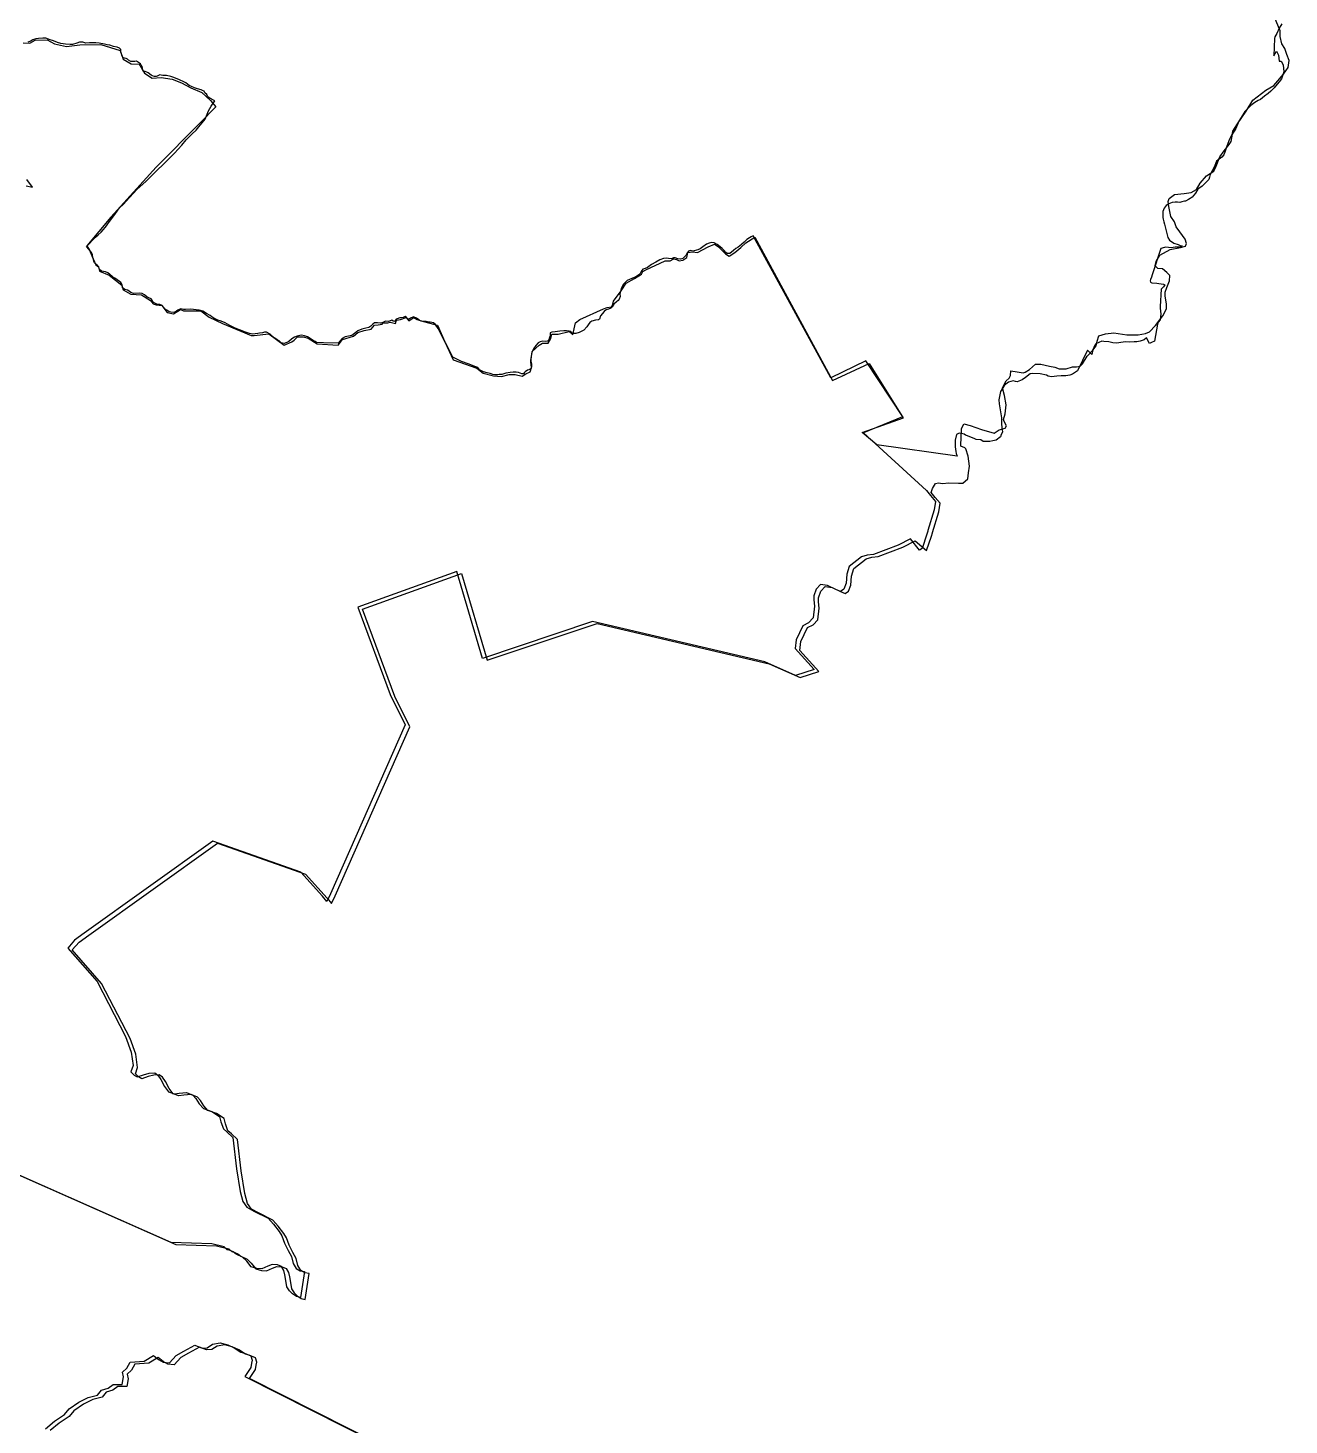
# Model space of a CAD drawing. Header units: inches. Extents: x 33.9 to 41.9, y -4.8 to 5.4.
# Drawn here: x 36.8991 to 37.1837, y -1.4714 to -1.1559 of the extents above; entities that cross this region are included whole.
import ezdxf

# ---------------------------------------------------------------- set-up
doc = ezdxf.new("R2010")
doc.units = ezdxf.units.IN
doc.header["$MEASUREMENT"] = 0
doc.layers.add('Counties', color=7, linetype='Continuous')

msp = doc.modelspace()

# ---------------------------------------------------------------- linework, layer by layer
at = {"layer": 'Counties'}
for points in [[(36.89144, -1.41247), (36.93242, -1.4306), (36.94161, -1.43089), (36.94442, -1.43154), (36.94508, -1.43221), (36.94577, -1.43241), (36.94644, -1.43267), (36.94707, -1.4332), (36.94851, -1.43392), (36.94947, -1.43483), (36.95051, -1.43608), (36.95173, -1.43648), (36.95288, -1.43652), (36.95424, -1.43594), (36.9552, -1.43554), (36.9564, -1.43565), (36.95734, -1.43601), (36.95785, -1.43692), (36.95805, -1.43786), (36.95836, -1.43962), (36.95854, -1.44062), (36.95911, -1.44151), (36.95983, -1.44215), (36.9607, -1.44279), (36.96163, -1.44301), (36.9625, -1.43717), (36.96158, -1.43697), (36.96063, -1.43645), (36.95999, -1.43537), (36.95956, -1.43378), (36.95884, -1.43241), (36.95798, -1.43075), (36.9574, -1.4291), (36.95683, -1.42809), (36.95554, -1.42643), (36.95432, -1.42513), (36.95109, -1.42347), (36.94951, -1.42261), (36.94858, -1.42131), (36.948, -1.41907), (36.94714, -1.41396), (36.94636, -1.4069), (36.94499, -1.4056), (36.9442, -1.40495), (36.94363, -1.40336), (36.94334, -1.40214), (36.94162, -1.40098), (36.93968, -1.40034), (36.93875, -1.39925), (36.93803, -1.3981), (36.93732, -1.39731), (36.93588, -1.39673), (36.93423, -1.39687), (36.93308, -1.39702), (36.93186, -1.39658), (36.93093, -1.39536), (36.93007, -1.39377), (36.92942, -1.39284), (36.9287, -1.39226), (36.92748, -1.39233), (36.92619, -1.39269), (36.92476, -1.39319), (36.92404, -1.39276), (36.92332, -1.39204), (36.92381, -1.39061), (36.9234, -1.38762), (36.92214, -1.38406), (36.91569, -1.37166), (36.90907, -1.36409), (36.91064, -1.36236), (36.91278, -1.36076), (36.94184, -1.33995), (36.96167, -1.34695), (36.96657, -1.35241), (36.96753, -1.35358), (36.96839, -1.35188), (36.98523, -1.31372), (36.98187, -1.30683), (36.97458, -1.28715), (36.99688, -1.27906), (37.00272, -1.29868), (37.02754, -1.29037), (37.06638, -1.29944), (37.07331, -1.30258), (37.07753, -1.30123), (37.07324, -1.29649), (37.07352, -1.29447), (37.07502, -1.29131), (37.07629, -1.29064), (37.0773, -1.28954), (37.07765, -1.28694), (37.07748, -1.28551), (37.07749, -1.28458), (37.078, -1.28307), (37.07901, -1.28198), (37.08053, -1.28223), (37.08247, -1.28316), (37.08348, -1.28358), (37.08424, -1.28307), (37.08475, -1.28173), (37.08492, -1.27971), (37.08543, -1.27794), (37.08822, -1.27576), (37.08949, -1.27542), (37.09092, -1.27525), (37.09648, -1.27314), (37.09928, -1.27172), (37.10189, -1.27391), (37.10299, -1.27063), (37.1032, -1.26993), (37.10323, -1.26982), (37.10461, -1.26517), (37.10495, -1.26323), (37.10378, -1.26189), (37.10294, -1.26079), (37.10319, -1.25987), (37.10387, -1.25878), (37.10454, -1.25861), (37.10547, -1.25878), (37.10691, -1.25861), (37.1091, -1.25869), (37.11003, -1.25869), (37.11121, -1.25769), (37.1113, -1.25634), (37.11155, -1.25483), (37.11122, -1.25256), (37.11072, -1.25096), (37.11047, -1.25071), (37.10961, -1.25031), (37.1097, -1.24811), (37.10978, -1.24641), (37.11029, -1.24531), (37.11172, -1.24565), (37.11425, -1.24658), (37.11712, -1.24742), (37.11822, -1.24666), (37.11957, -1.24624), (37.1199, -1.24573), (37.1194, -1.24479), (37.11923, -1.24429), (37.11957, -1.24301), (37.11982, -1.24098), (37.11948, -1.23886), (37.11898, -1.23716), (37.11982, -1.23555), (37.1205, -1.23496), (37.12083, -1.23436), (37.12092, -1.23335), (37.12235, -1.23351), (37.1237, -1.23377), (37.12412, -1.2336), (37.12513, -1.233), (37.12648, -1.23182), (37.12767, -1.23182), (37.12961, -1.23224), (37.13079, -1.23249), (37.1318, -1.23283), (37.1334, -1.23283), (37.13483, -1.23241), (37.13568, -1.23241), (37.13652, -1.23224), (37.13703, -1.23173), (37.13812, -1.23003), (37.13939, -1.22867), (37.14015, -1.22765), (37.1404, -1.22664), (37.14074, -1.22545), (37.14226, -1.22494), (37.14411, -1.22477), (37.14707, -1.22519), (37.1496, -1.22519), (37.15128, -1.22485), (37.15221, -1.22451), (37.15356, -1.22307), (37.15516, -1.22086), (37.15601, -1.21934), (37.15601, -1.21823), (37.15575, -1.21637), (37.15575, -1.21552), (37.15609, -1.2145), (37.15668, -1.21298), (37.15677, -1.21179), (37.15609, -1.21111), (37.15508, -1.21026), (37.15407, -1.21018), (37.15348, -1.20959), (37.15365, -1.20865), (37.15449, -1.20721), (37.15685, -1.20594), (37.15921, -1.20543), (37.16031, -1.20517), (37.16056, -1.20458), (37.16023, -1.20356), (37.15904, -1.20195), (37.1582, -1.20077), (37.15786, -1.19966), (37.15702, -1.19848), (37.15652, -1.19619), (37.15643, -1.19508), (37.1566, -1.19441), (37.15786, -1.19347), (37.15997, -1.1933), (37.16158, -1.19305), (37.16276, -1.19237), (37.1636, -1.19093), (37.16503, -1.18931), (37.16672, -1.18821), (37.16723, -1.18711), (37.16807, -1.18499), (37.169, -1.18363), (37.17018, -1.18219), (37.1706, -1.18151), (37.17086, -1.18032), (37.17102, -1.17922), (37.17204, -1.17752), (37.17398, -1.17472), (37.1755, -1.17218), (37.17651, -1.17142), (37.17845, -1.16997), (37.18022, -1.16887), (37.18241, -1.16633), (37.18351, -1.1648), (37.18368, -1.16327), (37.18317, -1.16192), (37.18275, -1.16056), (37.18208, -1.15946), (37.18165, -1.15785), (37.18165, -1.15657), (37.17586, -1.14253)], [(36.89144, -1.41247), (36.93242, -1.4306), (36.94161, -1.43089), (36.94442, -1.43154), (36.94508, -1.43221), (36.94577, -1.43241), (36.94644, -1.43267), (36.94707, -1.4332), (36.94851, -1.43392), (36.94947, -1.43483), (36.95051, -1.43608), (36.95173, -1.43648), (36.95288, -1.43652), (36.95424, -1.43594), (36.9552, -1.43554), (36.9564, -1.43565), (36.95734, -1.43601), (36.95785, -1.43692), (36.95805, -1.43786), (36.95836, -1.43962), (36.95854, -1.44062), (36.95911, -1.44151), (36.95983, -1.44215), (36.9607, -1.44279), (36.96163, -1.44301), (36.9625, -1.43717), (36.96158, -1.43697), (36.96063, -1.43645), (36.95999, -1.43537), (36.95956, -1.43378), (36.95884, -1.43241), (36.95798, -1.43075), (36.9574, -1.4291), (36.95683, -1.42809), (36.95554, -1.42643), (36.95432, -1.42513), (36.95109, -1.42347), (36.94951, -1.42261), (36.94858, -1.42131), (36.948, -1.41907), (36.94714, -1.41396), (36.94636, -1.4069), (36.94499, -1.4056), (36.9442, -1.40495), (36.94363, -1.40336), (36.94334, -1.40214), (36.94162, -1.40098), (36.93968, -1.40034), (36.93875, -1.39925), (36.93803, -1.3981), (36.93732, -1.39731), (36.93588, -1.39673), (36.93423, -1.39687), (36.93308, -1.39702), (36.93186, -1.39658), (36.93093, -1.39536), (36.93007, -1.39377), (36.92942, -1.39284), (36.9287, -1.39226), (36.92748, -1.39233), (36.92619, -1.39269), (36.92476, -1.39319), (36.92404, -1.39276), (36.92332, -1.39204), (36.92381, -1.39061), (36.9234, -1.38762), (36.92214, -1.38406), (36.91569, -1.37166), (36.90907, -1.36409), (36.91064, -1.36236), (36.91278, -1.36076), (36.94184, -1.33995), (36.96167, -1.34695), (36.96657, -1.35241), (36.96753, -1.35358), (36.96839, -1.35188), (36.98523, -1.31372), (36.98187, -1.30683), (36.97458, -1.28715), (36.99688, -1.27906), (37.00272, -1.29868), (37.02754, -1.29037), (37.06638, -1.29944), (37.07331, -1.30258), (37.07753, -1.30123), (37.07324, -1.29649), (37.07352, -1.29447), (37.07502, -1.29131), (37.07629, -1.29064), (37.0773, -1.28954), (37.07765, -1.28694), (37.07748, -1.28551), (37.07749, -1.28458), (37.078, -1.28307), (37.07901, -1.28198), (37.08053, -1.28223), (37.08247, -1.28316), (37.08348, -1.28358), (37.08424, -1.28307), (37.08475, -1.28173), (37.08492, -1.27971), (37.08543, -1.27794), (37.08822, -1.27576), (37.08949, -1.27542), (37.09092, -1.27525), (37.09648, -1.27314), (37.09928, -1.27172), (37.10189, -1.27391), (37.10299, -1.27063), (37.1032, -1.26993), (37.10323, -1.26982), (37.10461, -1.26517), (37.10495, -1.26323), (37.10378, -1.26189), (37.10294, -1.26079), (37.10319, -1.25987), (37.10387, -1.25878), (37.10454, -1.25861), (37.10547, -1.25878), (37.10691, -1.25861), (37.1091, -1.25869), (37.11003, -1.25869), (37.11121, -1.25769), (37.1113, -1.25634), (37.11155, -1.25483), (37.11122, -1.25256), (37.11072, -1.25096), (37.11047, -1.25071), (37.10961, -1.25031), (37.1097, -1.24811), (37.10978, -1.24641), (37.11029, -1.24531), (37.11172, -1.24565), (37.11425, -1.24658), (37.11712, -1.24742), (37.11822, -1.24666), (37.11957, -1.24624), (37.1199, -1.24573), (37.1194, -1.24479), (37.11923, -1.24429), (37.11957, -1.24301), (37.11982, -1.24098), (37.11948, -1.23886), (37.11898, -1.23716), (37.11982, -1.23555), (37.1205, -1.23496), (37.12083, -1.23436), (37.12092, -1.23335), (37.12235, -1.23351), (37.1237, -1.23377), (37.12412, -1.2336), (37.12513, -1.233), (37.12648, -1.23182), (37.12767, -1.23182), (37.12961, -1.23224), (37.13079, -1.23249), (37.1318, -1.23283), (37.1334, -1.23283), (37.13483, -1.23241), (37.13568, -1.23241), (37.13652, -1.23224), (37.13703, -1.23173), (37.13812, -1.23003), (37.13939, -1.22867), (37.14015, -1.22765), (37.1404, -1.22664), (37.14074, -1.22545), (37.14226, -1.22494), (37.14411, -1.22477), (37.14707, -1.22519), (37.1496, -1.22519), (37.15128, -1.22485), (37.15221, -1.22451), (37.15356, -1.22307), (37.15516, -1.22086), (37.15601, -1.21934), (37.15601, -1.21823), (37.15575, -1.21637), (37.15575, -1.21552), (37.15609, -1.2145), (37.15668, -1.21298), (37.15677, -1.21179), (37.15609, -1.21111), (37.15508, -1.21026), (37.15407, -1.21018), (37.15348, -1.20959), (37.15365, -1.20865), (37.15449, -1.20721), (37.15685, -1.20594), (37.15921, -1.20543), (37.16031, -1.20517), (37.16056, -1.20458), (37.16023, -1.20356), (37.15904, -1.20195), (37.1582, -1.20077), (37.15786, -1.19966), (37.15702, -1.19848), (37.15652, -1.19619), (37.15643, -1.19508), (37.1566, -1.19441), (37.15786, -1.19347), (37.15997, -1.1933), (37.16158, -1.19305), (37.16276, -1.19237), (37.1636, -1.19093), (37.16503, -1.18931), (37.16672, -1.18821), (37.16723, -1.18711), (37.16807, -1.18499), (37.169, -1.18363), (37.17018, -1.18219), (37.1706, -1.18151), (37.17086, -1.18032), (37.17102, -1.17922), (37.17204, -1.17752), (37.17398, -1.17472), (37.1755, -1.17218), (37.17651, -1.17142), (37.17845, -1.16997), (37.18022, -1.16887), (37.18241, -1.16633), (37.18351, -1.1648), (37.18368, -1.16327), (37.18317, -1.16192), (37.18275, -1.16056), (37.18208, -1.15946), (37.18165, -1.15785), (37.18165, -1.15657), (37.17586, -1.14253)], [(37.18207, -1.15498), (37.18144, -1.15596), (37.1809, -1.15716), (37.18046, -1.1579), (37.18038, -1.15824), (37.18026, -1.16218), (37.18086, -1.1611), (37.18127, -1.16201), (37.18147, -1.16337), (37.18193, -1.16338), (37.18234, -1.16422), (37.18249, -1.16579), (37.18198, -1.16738), (37.18146, -1.16804), (37.18103, -1.16856), (37.18029, -1.16943), (37.17958, -1.17013), (37.179, -1.17069), (37.17816, -1.17129), (37.17727, -1.17208), (37.17671, -1.17224), (37.17595, -1.17273), (37.17508, -1.17341), (37.17413, -1.17433), (37.17373, -1.17477), (37.17289, -1.17613), (37.17238, -1.17692), (37.17205, -1.17766), (37.17167, -1.17863), (37.17142, -1.17896), (37.17087, -1.17987), (37.17042, -1.18067), (37.17011, -1.18137), (37.16961, -1.18259), (37.16941, -1.1833), (37.16927, -1.18374), (37.16898, -1.18454), (37.16851, -1.18505), (37.16824, -1.18531), (37.1677, -1.18565), (37.16729, -1.186), (37.16679, -1.18734), (37.16586, -1.18896), (37.16576, -1.1896), (37.1656, -1.19011), (37.16471, -1.19094), (37.16404, -1.1916), (37.16306, -1.19232), (37.16253, -1.19317), (37.16181, -1.19409), (37.16136, -1.1944), (37.16097, -1.19465), (37.16031, -1.19503), (37.16005, -1.19502), (37.15948, -1.19515), (37.159, -1.19527), (37.15847, -1.19523), (37.15798, -1.19522), (37.1573, -1.19532), (37.15657, -1.19561), (37.15594, -1.19599), (37.15548, -1.19659), (37.1552, -1.19736), (37.15522, -1.19873), (37.15524, -1.19906), (37.15544, -1.19968), (37.15557, -1.20017), (37.15634, -1.2032), (37.1567, -1.20378), (37.15771, -1.20451), (37.15863, -1.20478), (37.1591, -1.20498), (37.15958, -1.20509), (37.15899, -1.20537), (37.15848, -1.20537), (37.158, -1.20537), (37.15705, -1.20555), (37.15586, -1.20542), (37.15557, -1.2055), (37.15472, -1.20573), (37.15278, -1.21164), (37.1526, -1.21214), (37.15242, -1.21266), (37.15236, -1.21299), (37.1524, -1.21332), (37.15273, -1.21343), (37.15385, -1.21352), (37.1543, -1.2136), (37.15537, -1.21374), (37.15563, -1.21389), (37.15537, -1.21432), (37.15483, -1.21488), (37.15456, -1.2188), (37.15456, -1.21911), (37.15464, -1.2199), (37.15476, -1.22047), (37.15457, -1.22183), (37.15413, -1.22233), (37.15401, -1.22276), (37.15329, -1.22665), (37.1526, -1.22694), (37.15221, -1.22717), (37.15152, -1.22589), (37.151, -1.22633), (37.15072, -1.22637), (37.15007, -1.22661), (37.14931, -1.22677), (37.1487, -1.2268), (37.14772, -1.22682), (37.14681, -1.22677), (37.14627, -1.22681), (37.14477, -1.22705), (37.14391, -1.22699), (37.14304, -1.22678), (37.14186, -1.22667), (37.14143, -1.22661), (37.14007, -1.22721), (37.13975, -1.22764), (37.13937, -1.22855), (37.1392, -1.22963), (37.13818, -1.22866), (37.13593, -1.2333), (37.13482, -1.2341), (37.13419, -1.23426), (37.1333, -1.23443), (37.13228, -1.23442), (37.13128, -1.23449), (37.13008, -1.23465), (37.1293, -1.23453), (37.12891, -1.23431), (37.12749, -1.23402), (37.12582, -1.23394), (37.12528, -1.23397), (37.1242, -1.23481), (37.12347, -1.23536), (37.12232, -1.23578), (37.12196, -1.23575), (37.12138, -1.23555), (37.12038, -1.23591), (37.11942, -1.23657), (37.11856, -1.23795), (37.11817, -1.2399), (37.11822, -1.24075), (37.1185, -1.24212), (37.11879, -1.24396), (37.1188, -1.24541), (37.11891, -1.24656), (37.11898, -1.2472), (37.11874, -1.2477), (37.11854, -1.2482), (37.11756, -1.24894), (37.11684, -1.24914), (37.11617, -1.24927), (37.11554, -1.24924), (37.11462, -1.24926), (37.11411, -1.24893), (37.11306, -1.2488), (37.11262, -1.24859), (37.11198, -1.24836), (37.11113, -1.24803), (37.11065, -1.24786), (37.11033, -1.24761), (37.10981, -1.24747), (37.10924, -1.24738), (37.10863, -1.24769), (37.10836, -1.24897), (37.10833, -1.24966), (37.10829, -1.25044), (37.10846, -1.25154), (37.10855, -1.25202), (37.10879, -1.25259), (37.09061, -1.25), (37.08732, -1.24724), (37.09665, -1.24395), (37.08815, -1.23107), (37.08024, -1.2349), (37.06276, -1.2028), (37.06226, -1.20303), (37.06188, -1.20326), (37.06134, -1.20368), (37.06071, -1.20425), (37.06012, -1.20477), (37.05932, -1.20536), (37.05885, -1.20569), (37.05833, -1.20612), (37.05747, -1.20681), (37.05686, -1.20679), (37.05655, -1.20656), (37.05616, -1.20615), (37.05577, -1.20572), (37.05529, -1.2053), (37.05458, -1.20477), (37.05395, -1.20443), (37.05339, -1.20436), (37.05281, -1.20447), (37.05222, -1.20474), (37.0514, -1.20531), (37.05078, -1.20578), (37.05026, -1.206), (37.04908, -1.20626), (37.0486, -1.20614), (37.04813, -1.20633), (37.04789, -1.20661), (37.04751, -1.20729), (37.04712, -1.20776), (37.04683, -1.20795), (37.04636, -1.20808), (37.04571, -1.20803), (37.04515, -1.20778), (37.04477, -1.20777), (37.04429, -1.20804), (37.04366, -1.20795), (37.04316, -1.20788), (37.04246, -1.20797), (37.0417, -1.20822), (37.04074, -1.20876), (37.0398, -1.20927), (37.03889, -1.21001), (37.03839, -1.21022), (37.03783, -1.21039), (37.03748, -1.21091), (37.03717, -1.21149), (37.03626, -1.2121), (37.03534, -1.21248), (37.0343, -1.21292), (37.03345, -1.21374), (37.03304, -1.21456), (37.03267, -1.21594), (37.03271, -1.21656), (37.03252, -1.21717), (37.03229, -1.2174), (37.03187, -1.21773), (37.0313, -1.21829), (37.03089, -1.21886), (37.03064, -1.21919), (37.0301, -1.2194), (37.02958, -1.21956), (37.0291, -1.21991), (37.02824, -1.2209), (37.02807, -1.22164), (37.0278, -1.22177), (37.02716, -1.22189), (37.02634, -1.22213), (37.02589, -1.2224), (37.02549, -1.22293), (37.02518, -1.22341), (37.02451, -1.22412), (37.02346, -1.22467), (37.02269, -1.2249), (37.02213, -1.22488), (37.02184, -1.22474), (37.02161, -1.22446), (37.02118, -1.22439), (37.02063, -1.22429), (37.01999, -1.22428), (37.01912, -1.22438), (37.01804, -1.22453), (37.0173, -1.22461), (37.01688, -1.22475), (37.01691, -1.22513), (37.0169, -1.22543), (37.0168, -1.22579), (37.0166, -1.2263), (37.01628, -1.22663), (37.01587, -1.22667), (37.01525, -1.22663), (37.01469, -1.22676), (37.01421, -1.22702), (37.01366, -1.22757), (37.01312, -1.22834), (37.01277, -1.2292), (37.01263, -1.22998), (37.0125, -1.23094), (37.01269, -1.23175), (37.01269, -1.23232), (37.01262, -1.23277), (37.01229, -1.23299), (37.01183, -1.23319), (37.01125, -1.23354), (37.01108, -1.23379), (37.01087, -1.23399), (37.01049, -1.23398), (37.01014, -1.23383), (37.00978, -1.23373), (37.00924, -1.23361), (37.00858, -1.23358), (37.00786, -1.23366), (37.00689, -1.23388), (37.00599, -1.23415), (37.00541, -1.23413), (37.00502, -1.2342), (37.00438, -1.23421), (37.00399, -1.23416), (37.00339, -1.23393), (37.00266, -1.23374), (37.00184, -1.23353), (37.00096, -1.23308), (37.00056, -1.23259), (36.99994, -1.23231), (36.99866, -1.23181), (36.99694, -1.23119), (36.99494, -1.23024), (36.99162, -1.22377), (36.99096, -1.22276), (36.99055, -1.22251), (36.98985, -1.22236), (36.98956, -1.22231), (36.98891, -1.22221), (36.98828, -1.22218), (36.98782, -1.2221), (36.98725, -1.22183), (36.98675, -1.22146), (36.98607, -1.22112), (36.98542, -1.22142), (36.98508, -1.22167), (36.98476, -1.22154), (36.98449, -1.22125), (36.98417, -1.22106), (36.98373, -1.22126), (36.98337, -1.22137), (36.98296, -1.22138), (36.98242, -1.22154), (36.98212, -1.22178), (36.98178, -1.22216), (36.98151, -1.2221), (36.9812, -1.22186), (36.98078, -1.22206), (36.9804, -1.22219), (36.97975, -1.22213), (36.97915, -1.22239), (36.97863, -1.22254), (36.97794, -1.22245), (36.97729, -1.22247), (36.97688, -1.22278), (36.97647, -1.22325), (36.97601, -1.22354), (36.97534, -1.22371), (36.97438, -1.2239), (36.97354, -1.22426), (36.97274, -1.2249), (36.97216, -1.22532), (36.97137, -1.22549), (36.97062, -1.22566), (36.97, -1.22602), (36.96948, -1.22659), (36.9691, -1.22706), (36.96573, -1.22697), (36.96418, -1.22689), (36.9639, -1.2267), (36.96317, -1.22634), (36.96272, -1.22603), (36.96212, -1.22567), (36.96147, -1.22541), (36.96083, -1.2253), (36.96039, -1.22536), (36.95982, -1.22547), (36.95923, -1.22569), (36.95881, -1.22595), (36.9585, -1.22617), (36.95797, -1.22667), (36.95751, -1.2269), (36.95686, -1.22717), (36.95624, -1.227), (36.95575, -1.22657), (36.95525, -1.22623), (36.95463, -1.22589), (36.9537, -1.22505), (36.95291, -1.22458), (36.95244, -1.22461), (36.95198, -1.22471), (36.95135, -1.2248), (36.95094, -1.22487), (36.9503, -1.22497), (36.94982, -1.225), (36.94906, -1.22491), (36.94814, -1.22457), (36.94677, -1.22409), (36.94569, -1.2236), (36.94461, -1.22311), (36.94356, -1.22251), (36.94263, -1.22207), (36.94193, -1.22191), (36.94102, -1.2214), (36.94056, -1.22116), (36.94019, -1.22083), (36.93937, -1.22038), (36.93851, -1.21982), (36.9377, -1.21964), (36.93704, -1.21954), (36.93582, -1.21942), (36.93463, -1.21945), (36.93414, -1.2195), (36.93356, -1.21931), (36.93318, -1.21944), (36.93285, -1.2196), (36.93259, -1.21987), (36.93195, -1.22011), (36.93128, -1.22008), (36.9309, -1.21996), (36.93052, -1.21972), (36.93002, -1.21936), (36.92967, -1.21892), (36.92933, -1.21859), (36.92883, -1.21834), (36.92829, -1.21833), (36.92781, -1.21814), (36.92735, -1.21779), (36.92705, -1.21731), (36.92683, -1.21709), (36.92633, -1.2168), (36.92588, -1.2166), (36.92536, -1.21617), (36.92485, -1.21586), (36.92423, -1.21577), (36.92287, -1.21588), (36.92229, -1.21562), (36.9219, -1.21535), (36.9215, -1.21508), (36.9209, -1.21494), (36.92039, -1.21454), (36.9203, -1.21392), (36.92019, -1.21361), (36.92003, -1.21335), (36.91969, -1.21312), (36.91865, -1.21236), (36.91816, -1.21207), (36.91757, -1.21154), (36.91708, -1.21116), (36.91657, -1.21097), (36.91568, -1.21079), (36.91523, -1.21041), (36.91502, -1.20986), (36.9147, -1.20947), (36.91427, -1.20914), (36.91404, -1.20891), (36.91396, -1.20854), (36.91383, -1.20815), (36.91373, -1.20772), (36.91361, -1.20714), (36.91337, -1.20662), (36.91281, -1.20581), (36.9123, -1.20526), (36.91248, -1.20503), (36.91279, -1.2047), (36.91309, -1.20443), (36.91338, -1.20406), (36.91383, -1.20362), (36.91431, -1.20316), (36.91493, -1.2026), (36.91561, -1.20197), (36.91603, -1.20147), (36.91653, -1.20089), (36.91691, -1.20035), (36.91746, -1.19963), (36.918, -1.19893), (36.91869, -1.19798), (36.91973, -1.19651), (36.92064, -1.19565), (36.92194, -1.19414), (36.92372, -1.1923), (36.92569, -1.19058), (36.93213, -1.18418), (36.93377, -1.18233), (36.93473, -1.18116), (36.93614, -1.17977), (36.93703, -1.17894), (36.9376, -1.17824), (36.9384, -1.1773), (36.93907, -1.17647), (36.93939, -1.17575), (36.93983, -1.17461), (36.94041, -1.17358), (36.94126, -1.17237), (36.94051, -1.17198), (36.94025, -1.17184), (36.93998, -1.17169), (36.93968, -1.17144), (36.93945, -1.17095), (36.939, -1.17055), (36.93885, -1.17018), (36.93842, -1.17), (36.93814, -1.1699), (36.93733, -1.16963), (36.93666, -1.16944), (36.93594, -1.16914), (36.93546, -1.16888), (36.93504, -1.16859), (36.93471, -1.1683), (36.93421, -1.16807), (36.93325, -1.16759), (36.93198, -1.1671), (36.93129, -1.16682), (36.93035, -1.16662), (36.92947, -1.1666), (36.92915, -1.16658), (36.92883, -1.16648), (36.92825, -1.16677), (36.92799, -1.16687), (36.9276, -1.16689), (36.92711, -1.16671), (36.92686, -1.16654), (36.92615, -1.16605), (36.92586, -1.1659), (36.92552, -1.16571), (36.92515, -1.16567), (36.92502, -1.16545), (36.92493, -1.16501), (36.9248, -1.1646), (36.92462, -1.16429), (36.92443, -1.16403), (36.92352, -1.16341), (36.92316, -1.16344), (36.92274, -1.16348), (36.92225, -1.1635), (36.92175, -1.16318), (36.92149, -1.16296), (36.92122, -1.16281), (36.92087, -1.16268), (36.92048, -1.16257), (36.92026, -1.16205), (36.92016, -1.16172), (36.92005, -1.1614), (36.92001, -1.16079), (36.91975, -1.16048), (36.91916, -1.16025), (36.91833, -1.1601), (36.91753, -1.15981), (36.91697, -1.15971), (36.91636, -1.15953), (36.91513, -1.15931), (36.91439, -1.15927), (36.91367, -1.15923), (36.91294, -1.15929), (36.91213, -1.1593), (36.91145, -1.15912), (36.9107, -1.15912), (36.91005, -1.15934), (36.90914, -1.1596), (36.90857, -1.15964), (36.9075, -1.15956), (36.90646, -1.15942), (36.90575, -1.15918), (36.9048, -1.15883), (36.90404, -1.15857), (36.9031, -1.15819), (36.90242, -1.15821), (36.90142, -1.15825), (36.90083, -1.15834), (36.90016, -1.15854), (36.89978, -1.15879), (36.89951, -1.15895), (36.89901, -1.1591)], [(37.18207, -1.15498), (37.18144, -1.15596), (37.1809, -1.15716), (37.18046, -1.1579), (37.18038, -1.15824), (37.18026, -1.16218), (37.18086, -1.1611), (37.18127, -1.16201), (37.18147, -1.16337), (37.18193, -1.16338), (37.18234, -1.16422), (37.18249, -1.16579), (37.18198, -1.16738), (37.18146, -1.16804), (37.18103, -1.16856), (37.18029, -1.16943), (37.17958, -1.17013), (37.179, -1.17069), (37.17816, -1.17129), (37.17727, -1.17208), (37.17671, -1.17224), (37.17595, -1.17273), (37.17508, -1.17341), (37.17413, -1.17433), (37.17373, -1.17477), (37.17289, -1.17613), (37.17238, -1.17692), (37.17205, -1.17766), (37.17167, -1.17863), (37.17142, -1.17896), (37.17087, -1.17987), (37.17042, -1.18067), (37.17011, -1.18137), (37.16961, -1.18259), (37.16941, -1.1833), (37.16927, -1.18374), (37.16898, -1.18454), (37.16851, -1.18505), (37.16824, -1.18531), (37.1677, -1.18565), (37.16729, -1.186), (37.16679, -1.18734), (37.16586, -1.18896), (37.16576, -1.1896), (37.1656, -1.19011), (37.16471, -1.19094), (37.16404, -1.1916), (37.16306, -1.19232), (37.16253, -1.19317), (37.16181, -1.19409), (37.16136, -1.1944), (37.16097, -1.19465), (37.16031, -1.19503), (37.16005, -1.19502), (37.15948, -1.19515), (37.159, -1.19527), (37.15847, -1.19523), (37.15798, -1.19522), (37.1573, -1.19532), (37.15657, -1.19561), (37.15594, -1.19599), (37.15548, -1.19659), (37.1552, -1.19736), (37.15522, -1.19873), (37.15524, -1.19906), (37.15544, -1.19968), (37.15557, -1.20017), (37.15634, -1.2032), (37.1567, -1.20378), (37.15771, -1.20451), (37.15863, -1.20478), (37.1591, -1.20498), (37.15958, -1.20509), (37.15899, -1.20537), (37.15848, -1.20537), (37.158, -1.20537), (37.15705, -1.20555), (37.15586, -1.20542), (37.15557, -1.2055), (37.15472, -1.20573), (37.15278, -1.21164), (37.1526, -1.21214), (37.15242, -1.21266), (37.15236, -1.21299), (37.1524, -1.21332), (37.15273, -1.21343), (37.15385, -1.21352), (37.1543, -1.2136), (37.15537, -1.21374), (37.15563, -1.21389), (37.15537, -1.21432), (37.15483, -1.21488), (37.15456, -1.2188), (37.15456, -1.21911), (37.15464, -1.2199), (37.15476, -1.22047), (37.15457, -1.22183), (37.15413, -1.22233), (37.15401, -1.22276), (37.15329, -1.22665), (37.1526, -1.22694), (37.15221, -1.22717), (37.15152, -1.22589), (37.151, -1.22633), (37.15072, -1.22637), (37.15007, -1.22661), (37.14931, -1.22677), (37.1487, -1.2268), (37.14772, -1.22682), (37.14681, -1.22677), (37.14627, -1.22681), (37.14477, -1.22705), (37.14391, -1.22699), (37.14304, -1.22678), (37.14186, -1.22667), (37.14143, -1.22661), (37.14007, -1.22721), (37.13975, -1.22764), (37.13937, -1.22855), (37.1392, -1.22963), (37.13818, -1.22866), (37.13593, -1.2333), (37.13482, -1.2341), (37.13419, -1.23426), (37.1333, -1.23443), (37.13228, -1.23442), (37.13128, -1.23449), (37.13008, -1.23465), (37.1293, -1.23453), (37.12891, -1.23431), (37.12749, -1.23402), (37.12582, -1.23394), (37.12528, -1.23397), (37.1242, -1.23481), (37.12347, -1.23536), (37.12232, -1.23578), (37.12196, -1.23575), (37.12138, -1.23555), (37.12038, -1.23591), (37.11942, -1.23657), (37.11856, -1.23795), (37.11817, -1.2399), (37.11822, -1.24075), (37.1185, -1.24212), (37.11879, -1.24396), (37.1188, -1.24541), (37.11891, -1.24656), (37.11898, -1.2472), (37.11874, -1.2477), (37.11854, -1.2482), (37.11756, -1.24894), (37.11684, -1.24914), (37.11617, -1.24927), (37.11554, -1.24924), (37.11462, -1.24926), (37.11411, -1.24893), (37.11306, -1.2488), (37.11262, -1.24859), (37.11198, -1.24836), (37.11113, -1.24803), (37.11065, -1.24786), (37.11033, -1.24761), (37.10981, -1.24747), (37.10924, -1.24738), (37.10863, -1.24769), (37.10836, -1.24897), (37.10833, -1.24966), (37.10829, -1.25044), (37.10846, -1.25154), (37.10855, -1.25202), (37.10879, -1.25259), (37.09061, -1.25), (37.08732, -1.24724), (37.09665, -1.24395), (37.08815, -1.23107), (37.08024, -1.2349), (37.06276, -1.2028), (37.06226, -1.20303), (37.06188, -1.20326), (37.06134, -1.20368), (37.06071, -1.20425), (37.06012, -1.20477), (37.05932, -1.20536), (37.05885, -1.20569), (37.05833, -1.20612), (37.05747, -1.20681), (37.05686, -1.20679), (37.05655, -1.20656), (37.05616, -1.20615), (37.05577, -1.20572), (37.05529, -1.2053), (37.05458, -1.20477), (37.05395, -1.20443), (37.05339, -1.20436), (37.05281, -1.20447), (37.05222, -1.20474), (37.0514, -1.20531), (37.05078, -1.20578), (37.05026, -1.206), (37.04908, -1.20626), (37.0486, -1.20614), (37.04813, -1.20633), (37.04789, -1.20661), (37.04751, -1.20729), (37.04712, -1.20776), (37.04683, -1.20795), (37.04636, -1.20808), (37.04571, -1.20803), (37.04515, -1.20778), (37.04477, -1.20777), (37.04429, -1.20804), (37.04366, -1.20795), (37.04316, -1.20788), (37.04246, -1.20797), (37.0417, -1.20822), (37.04074, -1.20876), (37.0398, -1.20927), (37.03889, -1.21001), (37.03839, -1.21022), (37.03783, -1.21039), (37.03748, -1.21091), (37.03717, -1.21149), (37.03626, -1.2121), (37.03534, -1.21248), (37.0343, -1.21292), (37.03345, -1.21374), (37.03304, -1.21456), (37.03267, -1.21594), (37.03271, -1.21656), (37.03252, -1.21717), (37.03229, -1.2174), (37.03187, -1.21773), (37.0313, -1.21829), (37.03089, -1.21886), (37.03064, -1.21919), (37.0301, -1.2194), (37.02958, -1.21956), (37.0291, -1.21991), (37.02824, -1.2209), (37.02807, -1.22164), (37.0278, -1.22177), (37.02716, -1.22189), (37.02634, -1.22213), (37.02589, -1.2224), (37.02549, -1.22293), (37.02518, -1.22341), (37.02451, -1.22412), (37.02346, -1.22467), (37.02269, -1.2249), (37.02213, -1.22488), (37.02184, -1.22474), (37.02161, -1.22446), (37.02118, -1.22439), (37.02063, -1.22429), (37.01999, -1.22428), (37.01912, -1.22438), (37.01804, -1.22453), (37.0173, -1.22461), (37.01688, -1.22475), (37.01691, -1.22513), (37.0169, -1.22543), (37.0168, -1.22579), (37.0166, -1.2263), (37.01628, -1.22663), (37.01587, -1.22667), (37.01525, -1.22663), (37.01469, -1.22676), (37.01421, -1.22702), (37.01366, -1.22757), (37.01312, -1.22834), (37.01277, -1.2292), (37.01263, -1.22998), (37.0125, -1.23094), (37.01269, -1.23175), (37.01269, -1.23232), (37.01262, -1.23277), (37.01229, -1.23299), (37.01183, -1.23319), (37.01125, -1.23354), (37.01108, -1.23379), (37.01087, -1.23399), (37.01049, -1.23398), (37.01014, -1.23383), (37.00978, -1.23373), (37.00924, -1.23361), (37.00858, -1.23358), (37.00786, -1.23366), (37.00689, -1.23388), (37.00599, -1.23415), (37.00541, -1.23413), (37.00502, -1.2342), (37.00438, -1.23421), (37.00399, -1.23416), (37.00339, -1.23393), (37.00266, -1.23374), (37.00184, -1.23353), (37.00096, -1.23308), (37.00056, -1.23259), (36.99994, -1.23231), (36.99866, -1.23181), (36.99694, -1.23119), (36.99494, -1.23024), (36.99162, -1.22377), (36.99096, -1.22276), (36.99055, -1.22251), (36.98985, -1.22236), (36.98956, -1.22231), (36.98891, -1.22221), (36.98828, -1.22218), (36.98782, -1.2221), (36.98725, -1.22183), (36.98675, -1.22146), (36.98607, -1.22112), (36.98542, -1.22142), (36.98508, -1.22167), (36.98476, -1.22154), (36.98449, -1.22125), (36.98417, -1.22106), (36.98373, -1.22126), (36.98337, -1.22137), (36.98296, -1.22138), (36.98242, -1.22154), (36.98212, -1.22178), (36.98178, -1.22216), (36.98151, -1.2221), (36.9812, -1.22186), (36.98078, -1.22206), (36.9804, -1.22219), (36.97975, -1.22213), (36.97915, -1.22239), (36.97863, -1.22254), (36.97794, -1.22245), (36.97729, -1.22247), (36.97688, -1.22278), (36.97647, -1.22325), (36.97601, -1.22354), (36.97534, -1.22371), (36.97438, -1.2239), (36.97354, -1.22426), (36.97274, -1.2249), (36.97216, -1.22532), (36.97137, -1.22549), (36.97062, -1.22566), (36.97, -1.22602), (36.96948, -1.22659), (36.9691, -1.22706), (36.96573, -1.22697), (36.96418, -1.22689), (36.9639, -1.2267), (36.96317, -1.22634), (36.96272, -1.22603), (36.96212, -1.22567), (36.96147, -1.22541), (36.96083, -1.2253), (36.96039, -1.22536), (36.95982, -1.22547), (36.95923, -1.22569), (36.95881, -1.22595), (36.9585, -1.22617), (36.95797, -1.22667), (36.95751, -1.2269), (36.95686, -1.22717), (36.95624, -1.227), (36.95575, -1.22657), (36.95525, -1.22623), (36.95463, -1.22589), (36.9537, -1.22505), (36.95291, -1.22458), (36.95244, -1.22461), (36.95198, -1.22471), (36.95135, -1.2248), (36.95094, -1.22487), (36.9503, -1.22497), (36.94982, -1.225), (36.94906, -1.22491), (36.94814, -1.22457), (36.94677, -1.22409), (36.94569, -1.2236), (36.94461, -1.22311), (36.94356, -1.22251), (36.94263, -1.22207), (36.94193, -1.22191), (36.94102, -1.2214), (36.94056, -1.22116), (36.94019, -1.22083), (36.93937, -1.22038), (36.93851, -1.21982), (36.9377, -1.21964), (36.93704, -1.21954), (36.93582, -1.21942), (36.93463, -1.21945), (36.93414, -1.2195), (36.93356, -1.21931), (36.93318, -1.21944), (36.93285, -1.2196), (36.93259, -1.21987), (36.93195, -1.22011), (36.93128, -1.22008), (36.9309, -1.21996), (36.93052, -1.21972), (36.93002, -1.21936), (36.92967, -1.21892), (36.92933, -1.21859), (36.92883, -1.21834), (36.92829, -1.21833), (36.92781, -1.21814), (36.92735, -1.21779), (36.92705, -1.21731), (36.92683, -1.21709), (36.92633, -1.2168), (36.92588, -1.2166), (36.92536, -1.21617), (36.92485, -1.21586), (36.92423, -1.21577), (36.92287, -1.21588), (36.92229, -1.21562), (36.9219, -1.21535), (36.9215, -1.21508), (36.9209, -1.21494), (36.92039, -1.21454), (36.9203, -1.21392), (36.92019, -1.21361), (36.92003, -1.21335), (36.91969, -1.21312), (36.91865, -1.21236), (36.91816, -1.21207), (36.91757, -1.21154), (36.91708, -1.21116), (36.91657, -1.21097), (36.91568, -1.21079), (36.91523, -1.21041), (36.91502, -1.20986), (36.9147, -1.20947), (36.91427, -1.20914), (36.91404, -1.20891), (36.91396, -1.20854), (36.91383, -1.20815), (36.91373, -1.20772), (36.91361, -1.20714), (36.91337, -1.20662), (36.91281, -1.20581), (36.9123, -1.20526), (36.91248, -1.20503), (36.91279, -1.2047), (36.91309, -1.20443), (36.91338, -1.20406), (36.91383, -1.20362), (36.91431, -1.20316), (36.91493, -1.2026), (36.91561, -1.20197), (36.91603, -1.20147), (36.91653, -1.20089), (36.91691, -1.20035), (36.91746, -1.19963), (36.918, -1.19893), (36.91869, -1.19798), (36.91973, -1.19651), (36.92064, -1.19565), (36.92194, -1.19414), (36.92372, -1.1923), (36.92569, -1.19058), (36.93213, -1.18418), (36.93377, -1.18233), (36.93473, -1.18116), (36.93614, -1.17977), (36.93703, -1.17894), (36.9376, -1.17824), (36.9384, -1.1773), (36.93907, -1.17647), (36.93939, -1.17575), (36.93983, -1.17461), (36.94041, -1.17358), (36.94126, -1.17237), (36.94051, -1.17198), (36.94025, -1.17184), (36.93998, -1.17169), (36.93968, -1.17144), (36.93945, -1.17095), (36.939, -1.17055), (36.93885, -1.17018), (36.93842, -1.17), (36.93814, -1.1699), (36.93733, -1.16963), (36.93666, -1.16944), (36.93594, -1.16914), (36.93546, -1.16888), (36.93504, -1.16859), (36.93471, -1.1683), (36.93421, -1.16807), (36.93325, -1.16759), (36.93198, -1.1671), (36.93129, -1.16682), (36.93035, -1.16662), (36.92947, -1.1666), (36.92915, -1.16658), (36.92883, -1.16648), (36.92825, -1.16677), (36.92799, -1.16687), (36.9276, -1.16689), (36.92711, -1.16671), (36.92686, -1.16654), (36.92615, -1.16605), (36.92586, -1.1659), (36.92552, -1.16571), (36.92515, -1.16567), (36.92502, -1.16545), (36.92493, -1.16501), (36.9248, -1.1646), (36.92462, -1.16429), (36.92443, -1.16403), (36.92352, -1.16341), (36.92316, -1.16344), (36.92274, -1.16348), (36.92225, -1.1635), (36.92175, -1.16318), (36.92149, -1.16296), (36.92122, -1.16281), (36.92087, -1.16268), (36.92048, -1.16257), (36.92026, -1.16205), (36.92016, -1.16172), (36.92005, -1.1614), (36.92001, -1.16079), (36.91975, -1.16048), (36.91916, -1.16025), (36.91833, -1.1601), (36.91753, -1.15981), (36.91697, -1.15971), (36.91636, -1.15953), (36.91513, -1.15931), (36.91439, -1.15927), (36.91367, -1.15923), (36.91294, -1.15929), (36.91213, -1.1593), (36.91145, -1.15912), (36.9107, -1.15912), (36.91005, -1.15934), (36.90914, -1.1596), (36.90857, -1.15964), (36.9075, -1.15956), (36.90646, -1.15942), (36.90575, -1.15918), (36.9048, -1.15883), (36.90404, -1.15857), (36.9031, -1.15819), (36.90242, -1.15821), (36.90142, -1.15825), (36.90083, -1.15834), (36.90016, -1.15854), (36.89978, -1.15879), (36.89951, -1.15895), (36.89901, -1.1591)], [(36.89794, -1.15929), (36.89945, -1.15933), (36.90071, -1.15868), (36.9034, -1.15859), (36.90505, -1.15946), (36.90772, -1.16008), (36.91073, -1.15972), (36.9155, -1.15965), (36.91985, -1.16095), (36.92051, -1.16296), (36.92232, -1.16399), (36.92412, -1.16409), (36.92539, -1.16613), (36.92709, -1.16726), (36.9291, -1.1671), (36.93157, -1.16743), (36.93374, -1.1683), (36.93578, -1.16944), (36.93832, -1.17047), (36.94022, -1.17227), (36.94145, -1.17368), (36.93791, -1.17728), (36.92802, -1.18736), (36.91774, -1.19864), (36.91235, -1.20506), (36.91293, -1.20607), (36.9135, -1.20737), (36.91436, -1.20938), (36.91494, -1.20982), (36.91523, -1.21083), (36.91738, -1.21169), (36.92025, -1.21399), (36.92054, -1.215), (36.92226, -1.21601), (36.9247, -1.21615), (36.92671, -1.21745), (36.92729, -1.21817), (36.92801, -1.21845), (36.9293, -1.2186), (36.93045, -1.22018), (36.93188, -1.22047), (36.93346, -1.21946), (36.93418, -1.21975), (36.93806, -1.21975), (36.93992, -1.22119), (36.94294, -1.22263), (36.9494, -1.22536), (36.95012, -1.22536), (36.95342, -1.22493), (36.95686, -1.22752), (36.95859, -1.2268), (36.95916, -1.22636), (36.95988, -1.22564), (36.96117, -1.22564), (36.96232, -1.22593), (36.96433, -1.22723), (36.96907, -1.22751), (36.97007, -1.22622), (36.97251, -1.22549), (36.97352, -1.22463), (36.97495, -1.2242), (36.97653, -1.22391), (36.97725, -1.22304), (36.97811, -1.2229), (36.97897, -1.22275), (36.97926, -1.22247), (36.98026, -1.22247), (36.98084, -1.22232), (36.98198, -1.22261), (36.98227, -1.22189), (36.98313, -1.22174), (36.98442, -1.22131), (36.985, -1.22203), (36.98615, -1.22131), (36.98687, -1.22174), (36.9883, -1.22217), (36.99088, -1.22289), (36.99146, -1.22304), (36.99318, -1.22678), (36.99505, -1.23082), (37.00037, -1.23269), (37.0018, -1.23384), (37.0041, -1.23441), (37.00597, -1.23456), (37.00769, -1.23412), (37.00898, -1.23412), (37.01056, -1.23455), (37.01142, -1.23398), (37.01243, -1.23354), (37.01271, -1.23254), (37.01257, -1.23138), (37.01285, -1.22893), (37.01443, -1.22749), (37.01515, -1.22706), (37.01644, -1.22706), (37.01701, -1.2262), (37.0173, -1.22504), (37.01874, -1.22504), (37.02118, -1.22446), (37.02204, -1.22519), (37.02261, -1.22245), (37.02362, -1.22173), (37.02893, -1.21928), (37.02979, -1.21899), (37.03079, -1.21884), (37.03108, -1.21827), (37.03122, -1.21755), (37.03294, -1.21524), (37.03409, -1.21351), (37.03596, -1.2125), (37.03753, -1.21149), (37.03782, -1.21092), (37.03854, -1.21048), (37.04284, -1.20846), (37.04399, -1.20846), (37.04485, -1.20803), (37.04543, -1.20818), (37.046, -1.20846), (37.04686, -1.20832), (37.04773, -1.20774), (37.04801, -1.20659), (37.04902, -1.20645), (37.05016, -1.20659), (37.0526, -1.20529), (37.05404, -1.20472), (37.0549, -1.20529), (37.05648, -1.20687), (37.05734, -1.20745), (37.05863, -1.20659), (37.05993, -1.20543), (37.06107, -1.20442), (37.06308, -1.20313), (37.08062, -1.23553), (37.08894, -1.23164), (37.09642, -1.24374), (37.08766, -1.24734), (37.10189, -1.26035), (37.10273, -1.26144), (37.1039, -1.26279), (37.10356, -1.26472), (37.10218, -1.26937), (37.10215, -1.26949), (37.10195, -1.27019), (37.10084, -1.27347), (37.10025, -1.2738), (37.09823, -1.27128), (37.09543, -1.27269), (37.08987, -1.27481), (37.08844, -1.27497), (37.08717, -1.27531), (37.08438, -1.2775), (37.08387, -1.27926), (37.0837, -1.28128), (37.08319, -1.28262), (37.08243, -1.28313), (37.08142, -1.28271), (37.07948, -1.28178), (37.07796, -1.28153), (37.07695, -1.28262), (37.07644, -1.28414), (37.07643, -1.28506), (37.0766, -1.28649), (37.07626, -1.2891), (37.07524, -1.29019), (37.07397, -1.29086), (37.07247, -1.29402), (37.07219, -1.29604), (37.07648, -1.30079), (37.07226, -1.30214), (37.06534, -1.29899), (37.02649, -1.28992), (37.00167, -1.29824), (36.99583, -1.27861), (36.97353, -1.2867), (36.98082, -1.30638), (36.98418, -1.31327), (36.96734, -1.35143), (36.96648, -1.35313), (36.96552, -1.35196), (36.96062, -1.3465), (36.94079, -1.3395), (36.91173, -1.36032), (36.90959, -1.36191), (36.90802, -1.36365), (36.91464, -1.37122), (36.92109, -1.38362), (36.92235, -1.38718), (36.92277, -1.39017), (36.92227, -1.39159), (36.92299, -1.39232), (36.92371, -1.39275), (36.92514, -1.39225), (36.92643, -1.39188), (36.92766, -1.39181), (36.92837, -1.39239), (36.92902, -1.39333), (36.92988, -1.39491), (36.93081, -1.39614), (36.93203, -1.39657), (36.93318, -1.39643), (36.93483, -1.39628), (36.93627, -1.39686), (36.93698, -1.39765), (36.9377, -1.39881), (36.93864, -1.39989), (36.94057, -1.40054), (36.9423, -1.40169), (36.94258, -1.40292), (36.94316, -1.4045), (36.94394, -1.40515), (36.94531, -1.40645), (36.9461, -1.41351), (36.94696, -1.41863), (36.94753, -1.42086), (36.94846, -1.42216), (36.95004, -1.42303), (36.95327, -1.42468), (36.95449, -1.42598), (36.95578, -1.42764), (36.95636, -1.42865), (36.95693, -1.43031), (36.95779, -1.43196), (36.95851, -1.43333), (36.95894, -1.43492), (36.95958, -1.436), (36.96053, -1.43653), (36.96145, -1.43672), (36.96059, -1.44256), (36.95965, -1.44234), (36.95878, -1.4417), (36.95806, -1.44107), (36.95749, -1.44018), (36.95731, -1.43918), (36.957, -1.43741), (36.9568, -1.43647), (36.95629, -1.43556), (36.95535, -1.43521), (36.95415, -1.43509), (36.9532, -1.43549), (36.95183, -1.43607), (36.95068, -1.43604), (36.94946, -1.43564), (36.94843, -1.43438), (36.94746, -1.43347), (36.94602, -1.43275), (36.94539, -1.43222), (36.94473, -1.43196), (36.94403, -1.43177), (36.94337, -1.43109), (36.94056, -1.43044), (36.93138, -1.43015), (36.89039, -1.41202)], [(36.89794, -1.15929), (36.89945, -1.15933), (36.90071, -1.15868), (36.9034, -1.15859), (36.90505, -1.15946), (36.90772, -1.16008), (36.91073, -1.15972), (36.9155, -1.15965), (36.91985, -1.16095), (36.92051, -1.16296), (36.92232, -1.16399), (36.92412, -1.16409), (36.92539, -1.16613), (36.92709, -1.16726), (36.9291, -1.1671), (36.93157, -1.16743), (36.93374, -1.1683), (36.93578, -1.16944), (36.93832, -1.17047), (36.94022, -1.17227), (36.94145, -1.17368), (36.93791, -1.17728), (36.92802, -1.18736), (36.91774, -1.19864), (36.91235, -1.20506), (36.91293, -1.20607), (36.9135, -1.20737), (36.91436, -1.20938), (36.91494, -1.20982), (36.91523, -1.21083), (36.91738, -1.21169), (36.92025, -1.21399), (36.92054, -1.215), (36.92226, -1.21601), (36.9247, -1.21615), (36.92671, -1.21745), (36.92729, -1.21817), (36.92801, -1.21845), (36.9293, -1.2186), (36.93045, -1.22018), (36.93188, -1.22047), (36.93346, -1.21946), (36.93418, -1.21975), (36.93806, -1.21975), (36.93992, -1.22119), (36.94294, -1.22263), (36.9494, -1.22536), (36.95012, -1.22536), (36.95342, -1.22493), (36.95686, -1.22752), (36.95859, -1.2268), (36.95916, -1.22636), (36.95988, -1.22564), (36.96117, -1.22564), (36.96232, -1.22593), (36.96433, -1.22723), (36.96907, -1.22751), (36.97007, -1.22622), (36.97251, -1.22549), (36.97352, -1.22463), (36.97495, -1.2242), (36.97653, -1.22391), (36.97725, -1.22304), (36.97811, -1.2229), (36.97897, -1.22275), (36.97926, -1.22247), (36.98026, -1.22247), (36.98084, -1.22232), (36.98198, -1.22261), (36.98227, -1.22189), (36.98313, -1.22174), (36.98442, -1.22131), (36.985, -1.22203), (36.98615, -1.22131), (36.98687, -1.22174), (36.9883, -1.22217), (36.99088, -1.22289), (36.99146, -1.22304), (36.99318, -1.22678), (36.99505, -1.23082), (37.00037, -1.23269), (37.0018, -1.23384), (37.0041, -1.23441), (37.00597, -1.23456), (37.00769, -1.23412), (37.00898, -1.23412), (37.01056, -1.23455), (37.01142, -1.23398), (37.01243, -1.23354), (37.01271, -1.23254), (37.01257, -1.23138), (37.01285, -1.22893), (37.01443, -1.22749), (37.01515, -1.22706), (37.01644, -1.22706), (37.01701, -1.2262), (37.0173, -1.22504), (37.01874, -1.22504), (37.02118, -1.22446), (37.02204, -1.22519), (37.02261, -1.22245), (37.02362, -1.22173), (37.02893, -1.21928), (37.02979, -1.21899), (37.03079, -1.21884), (37.03108, -1.21827), (37.03122, -1.21755), (37.03294, -1.21524), (37.03409, -1.21351), (37.03596, -1.2125), (37.03753, -1.21149), (37.03782, -1.21092), (37.03854, -1.21048), (37.04284, -1.20846), (37.04399, -1.20846), (37.04485, -1.20803), (37.04543, -1.20818), (37.046, -1.20846), (37.04686, -1.20832), (37.04773, -1.20774), (37.04801, -1.20659), (37.04902, -1.20645), (37.05016, -1.20659), (37.0526, -1.20529), (37.05404, -1.20472), (37.0549, -1.20529), (37.05648, -1.20687), (37.05734, -1.20745), (37.05863, -1.20659), (37.05993, -1.20543), (37.06107, -1.20442), (37.06308, -1.20313), (37.08062, -1.23553), (37.08894, -1.23164), (37.09642, -1.24374), (37.08766, -1.24734), (37.10189, -1.26035), (37.10273, -1.26144), (37.1039, -1.26279), (37.10356, -1.26472), (37.10218, -1.26937), (37.10215, -1.26949), (37.10195, -1.27019), (37.10084, -1.27347), (37.10025, -1.2738), (37.09823, -1.27128), (37.09543, -1.27269), (37.08987, -1.27481), (37.08844, -1.27497), (37.08717, -1.27531), (37.08438, -1.2775), (37.08387, -1.27926), (37.0837, -1.28128), (37.08319, -1.28262), (37.08243, -1.28313), (37.08142, -1.28271), (37.07948, -1.28178), (37.07796, -1.28153), (37.07695, -1.28262), (37.07644, -1.28414), (37.07643, -1.28506), (37.0766, -1.28649), (37.07626, -1.2891), (37.07524, -1.29019), (37.07397, -1.29086), (37.07247, -1.29402), (37.07219, -1.29604), (37.07648, -1.30079), (37.07226, -1.30214), (37.06534, -1.29899), (37.02649, -1.28992), (37.00167, -1.29824), (36.99583, -1.27861), (36.97353, -1.2867), (36.98082, -1.30638), (36.98418, -1.31327), (36.96734, -1.35143), (36.96648, -1.35313), (36.96552, -1.35196), (36.96062, -1.3465), (36.94079, -1.3395), (36.91173, -1.36032), (36.90959, -1.36191), (36.90802, -1.36365), (36.91464, -1.37122), (36.92109, -1.38362), (36.92235, -1.38718), (36.92277, -1.39017), (36.92227, -1.39159), (36.92299, -1.39232), (36.92371, -1.39275), (36.92514, -1.39225), (36.92643, -1.39188), (36.92766, -1.39181), (36.92837, -1.39239), (36.92902, -1.39333), (36.92988, -1.39491), (36.93081, -1.39614), (36.93203, -1.39657), (36.93318, -1.39643), (36.93483, -1.39628), (36.93627, -1.39686), (36.93698, -1.39765), (36.9377, -1.39881), (36.93864, -1.39989), (36.94057, -1.40054), (36.9423, -1.40169), (36.94258, -1.40292), (36.94316, -1.4045), (36.94394, -1.40515), (36.94531, -1.40645), (36.9461, -1.41351), (36.94696, -1.41863), (36.94753, -1.42086), (36.94846, -1.42216), (36.95004, -1.42303), (36.95327, -1.42468), (36.95449, -1.42598), (36.95578, -1.42764), (36.95636, -1.42865), (36.95693, -1.43031), (36.95779, -1.43196), (36.95851, -1.43333), (36.95894, -1.43492), (36.95958, -1.436), (36.96053, -1.43653), (36.96145, -1.43672), (36.96059, -1.44256), (36.95965, -1.44234), (36.95878, -1.4417), (36.95806, -1.44107), (36.95749, -1.44018), (36.95731, -1.43918), (36.957, -1.43741), (36.9568, -1.43647), (36.95629, -1.43556), (36.95535, -1.43521), (36.95415, -1.43509), (36.9532, -1.43549), (36.95183, -1.43607), (36.95068, -1.43604), (36.94946, -1.43564), (36.94843, -1.43438), (36.94746, -1.43347), (36.94602, -1.43275), (36.94539, -1.43222), (36.94473, -1.43196), (36.94403, -1.43177), (36.94337, -1.43109), (36.94056, -1.43044), (36.93138, -1.43015), (36.89039, -1.41202)], [(36.89865, -1.19157), (36.90008, -1.19186), (36.89879, -1.19013)], [(36.89865, -1.19157), (36.90008, -1.19186), (36.89879, -1.19013)], [(36.90303, -1.47218), (36.90504, -1.4705), (36.90728, -1.469), (36.90835, -1.46768), (36.91055, -1.46622), (36.91267, -1.46517), (36.91476, -1.46459), (36.91564, -1.46349), (36.91714, -1.46302), (36.91832, -1.46218), (36.92033, -1.46219), (36.92063, -1.4605), (36.92038, -1.45944), (36.9214, -1.45852), (36.9221, -1.45717), (36.92529, -1.45696), (36.92739, -1.45568), (36.92855, -1.45657), (36.92955, -1.45718), (36.93103, -1.45728), (36.93253, -1.45564), (36.93425, -1.45465), (36.93675, -1.45334), (36.93834, -1.45397), (36.9395, -1.45389), (36.9407, -1.45307), (36.94242, -1.45278), (36.94413, -1.45327), (36.94563, -1.45394), (36.94713, -1.45488), (36.9479, -1.45511), (36.94936, -1.45573), (36.94967, -1.45672), (36.94952, -1.45741), (36.94936, -1.4584), (36.94798, -1.46039), (36.97793, -1.47553)], [(36.90303, -1.47218), (36.90504, -1.4705), (36.90728, -1.469), (36.90835, -1.46768), (36.91055, -1.46622), (36.91267, -1.46517), (36.91476, -1.46459), (36.91564, -1.46349), (36.91714, -1.46302), (36.91832, -1.46218), (36.92033, -1.46219), (36.92063, -1.4605), (36.92038, -1.45944), (36.9214, -1.45852), (36.9221, -1.45717), (36.92529, -1.45696), (36.92739, -1.45568), (36.92855, -1.45657), (36.92955, -1.45718), (36.93103, -1.45728), (36.93253, -1.45564), (36.93425, -1.45465), (36.93675, -1.45334), (36.93834, -1.45397), (36.9395, -1.45389), (36.9407, -1.45307), (36.94242, -1.45278), (36.94413, -1.45327), (36.94563, -1.45394), (36.94713, -1.45488), (36.9479, -1.45511), (36.94936, -1.45573), (36.94967, -1.45672), (36.94952, -1.45741), (36.94936, -1.4584), (36.94798, -1.46039), (36.97793, -1.47553)], [(36.97898, -1.47598), (36.94902, -1.46084), (36.95041, -1.45885), (36.95057, -1.45785), (36.95072, -1.45717), (36.95041, -1.45617), (36.94895, -1.45556), (36.94818, -1.45533), (36.94668, -1.45439), (36.94518, -1.45372), (36.94347, -1.45323), (36.94175, -1.45352), (36.94054, -1.45434), (36.93939, -1.45441), (36.93779, -1.45379), (36.9353, -1.4551), (36.93358, -1.45609), (36.93207, -1.45773), (36.9306, -1.45762), (36.9296, -1.45701), (36.92844, -1.45613), (36.92633, -1.45741), (36.92315, -1.45761), (36.92245, -1.45897), (36.92142, -1.45988), (36.92168, -1.46095), (36.92138, -1.46264), (36.91936, -1.46263), (36.91819, -1.46347), (36.91669, -1.46394), (36.91581, -1.46504), (36.91372, -1.46562), (36.9116, -1.46667), (36.9094, -1.46813), (36.90833, -1.46945), (36.90609, -1.47094), (36.90408, -1.47262)], [(36.97898, -1.47598), (36.94902, -1.46084), (36.95041, -1.45885), (36.95057, -1.45785), (36.95072, -1.45717), (36.95041, -1.45617), (36.94895, -1.45556), (36.94818, -1.45533), (36.94668, -1.45439), (36.94518, -1.45372), (36.94347, -1.45323), (36.94175, -1.45352), (36.94054, -1.45434), (36.93939, -1.45441), (36.93779, -1.45379), (36.9353, -1.4551), (36.93358, -1.45609), (36.93207, -1.45773), (36.9306, -1.45762), (36.9296, -1.45701), (36.92844, -1.45613), (36.92633, -1.45741), (36.92315, -1.45761), (36.92245, -1.45897), (36.92142, -1.45988), (36.92168, -1.46095), (36.92138, -1.46264), (36.91936, -1.46263), (36.91819, -1.46347), (36.91669, -1.46394), (36.91581, -1.46504), (36.91372, -1.46562), (36.9116, -1.46667), (36.9094, -1.46813), (36.90833, -1.46945), (36.90609, -1.47094), (36.90408, -1.47262)]]:
    msp.add_lwpolyline(points, dxfattribs=at)

doc.saveas('drawing.dxf')
